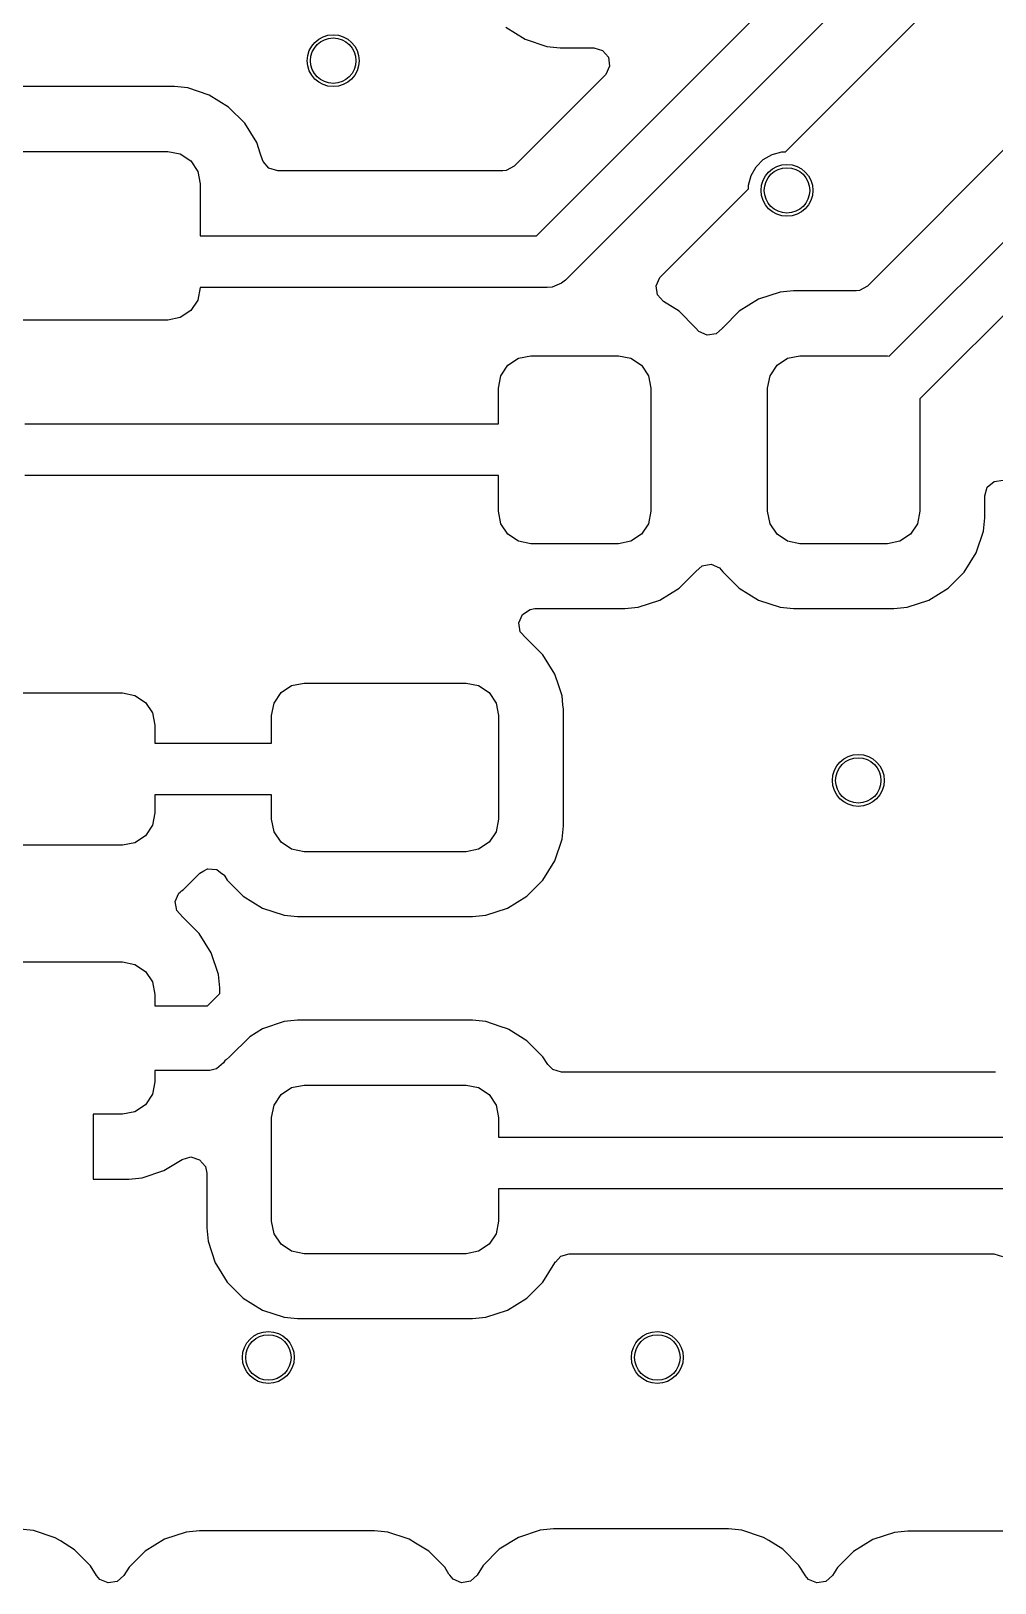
# Model space of a CAD drawing. Header units: millimetres. Extents: x 113.4 to 170.4, y -113 to -74.5.
# Drawn here: x 152.17 to 159.6, y -96.74 to -84.77 of the extents above; entities that cross this region are included whole.
import ezdxf

# ---------------------------------------------------------------- set-up
doc = ezdxf.new("R2010")
doc.units = ezdxf.units.MM
doc.layers.add('F.Cu', color=13, linetype='CONTINUOUS', true_color=0xc83434)

msp = doc.modelspace()

# ---------------------------------------------------------------- linework, layer by layer
at = {"layer": 'F.Cu', "linetype": 'CONTINUOUS'}
for p, q in [((156.067158, -86.35), (159.2, -83.217158)), ((159.541421, -83.441421), (156.291421, -86.691421)), ((157.988089, -85.702567), (159.944114, -83.746543)), ((155.831344, -84.742712), (155.980666, -84.834814)), ((155.980666, -84.834814), (156.147203, -84.889999)), ((156.147203, -84.889999), (156.249991, -84.9005)), ((156.249991, -84.9005), (156.509481, -84.900499)), ((156.509481, -84.900499), (156.576519, -84.920183)), ((156.576519, -84.920183), (156.622274, -84.972987)), ((156.632218, -85.042146), (156.603193, -85.105701)), ((156.622274, -84.972987), (156.632218, -85.042146)), ((153.27501, -85.1995), (151.924998, -85.1995)), ((153.377795, -85.21), (153.27501, -85.1995)), ((156.597161, -85.11218), (155.896162, -85.813181)), ((156.603193, -85.105701), (156.597161, -85.11218)), ((153.377797, -85.210001), (153.377795, -85.21)), ((153.544334, -85.265186), (153.377797, -85.210001)), ((153.693656, -85.357288), (153.544334, -85.265186)), ((153.817712, -85.481344), (153.693656, -85.357288)), ((153.909814, -85.630666), (153.817712, -85.481344)), ((159.796775, -85.562567), (158.621161, -86.738181)), ((153.939736, -85.720965), (153.909814, -85.630666)), ((151.975, -85.7), (153.225, -85.7)), ((153.225, -85.7), (153.320671, -85.71903)), ((153.320671, -85.71903), (153.401777, -85.773223)), ((153.401777, -85.773223), (153.45597, -85.854329)), ((153.954164, -85.764505), (153.939736, -85.720965)), ((153.959076, -85.777011), (153.954164, -85.764505)), ((154.004831, -85.829815), (153.959076, -85.777011)), ((157.761994, -85.817372), (157.817372, -85.761994)), ((157.817372, -85.761994), (157.885195, -85.722836)), ((157.885195, -85.722836), (157.960842, -85.702567)), ((157.960842, -85.702567), (157.988089, -85.702567)), ((153.45597, -85.854329), (153.475, -85.95)), ((154.07187, -85.8495), (154.004831, -85.829815)), ((155.808481, -85.8495), (154.07187, -85.8495)), ((155.834839, -85.846666), (155.808481, -85.8495)), ((155.896162, -85.813181), (155.834839, -85.846666)), ((157.702567, -85.960842), (157.722836, -85.885195)), ((157.722836, -85.885195), (157.761994, -85.817372)), ((158.789311, -87.277846), (160.208578, -85.858579)), ((153.475, -85.95), (153.475, -86.35)), ((157.02577, -86.664885), (157.702567, -85.988088)), ((157.702567, -85.988088), (157.702567, -85.960842)), ((153.475, -86.35), (156.067158, -86.35)), ((160.308687, -86.324155), (159.025, -87.607842)), ((153.475, -86.75), (153.45597, -86.845671)), ((156.15, -86.75), (153.475, -86.75)), ((156.189018, -86.746157), (156.15, -86.75)), ((156.261114, -86.716294), (156.189018, -86.746157)), ((156.291421, -86.691421), (156.261114, -86.716294)), ((156.990419, -86.737182), (157.018263, -86.6731)), ((157.001642, -86.806145), (156.990419, -86.737182)), ((157.018263, -86.6731), (157.02577, -86.664885)), ((158.621161, -86.738181), (158.559838, -86.771666)), ((153.45597, -86.845671), (153.401777, -86.926777)), ((157.048365, -86.858092), (157.001642, -86.806145)), ((157.168656, -86.932288), (157.048365, -86.858092)), ((157.780663, -86.840187), (157.631342, -86.932289)), ((157.780668, -86.840185), (157.780663, -86.840187)), ((157.9472, -86.785001), (157.780668, -86.840185)), ((157.947203, -86.785), (157.9472, -86.785001)), ((158.04998, -86.774501), (157.947203, -86.785)), ((158.049998, -86.7745), (158.04998, -86.774501)), ((158.53348, -86.7745), (158.049998, -86.7745)), ((158.559838, -86.771666), (158.53348, -86.7745)), ((153.225, -87), (151.975, -87)), ((153.320671, -86.98097), (153.225, -87)), ((153.401777, -86.926777), (153.320671, -86.98097)), ((157.168657, -86.932289), (157.168656, -86.932288)), ((157.292714, -87.056346), (157.168657, -86.932289)), ((157.631342, -86.932289), (157.507285, -87.056346)), ((157.294463, -87.059182), (157.292714, -87.056346)), ((157.320544, -87.089282), (157.294463, -87.059182)), ((157.384626, -87.117126), (157.320544, -87.089282)), ((157.453589, -87.105905), (157.384626, -87.117126)), ((157.502585, -87.061836), (157.453589, -87.105905)), ((157.502807, -87.062011), (157.502585, -87.061836)), ((157.503829, -87.060717), (157.502807, -87.062011)), ((157.505537, -87.059182), (157.503829, -87.060717)), ((157.507285, -87.056346), (157.505537, -87.059182)), ((155.79403, -87.429329), (155.848223, -87.348223)), ((155.848223, -87.348223), (155.929329, -87.29403)), ((155.929329, -87.29403), (156.025, -87.275)), ((156.025, -87.275), (156.7, -87.275)), ((156.7, -87.275), (156.795671, -87.29403)), ((156.795671, -87.29403), (156.876777, -87.348223)), ((156.876777, -87.348223), (156.93097, -87.429329)), ((157.86903, -87.429329), (157.923223, -87.348223)), ((157.923223, -87.348223), (158.004329, -87.29403)), ((158.004329, -87.29403), (158.1, -87.275)), ((158.1, -87.275), (158.775, -87.275)), ((158.775, -87.275), (158.789311, -87.277846)), ((155.775, -87.525), (155.79403, -87.429329)), ((156.93097, -87.429329), (156.95, -87.525)), ((157.85, -87.525), (157.86903, -87.429329)), ((155.775, -87.8), (155.775, -87.525)), ((156.95, -87.525), (156.95, -88.475)), ((157.85, -88.475), (157.85, -87.525)), ((159.025, -87.607842), (159.025, -88.475)), ((152.120634, -87.8), (155.775, -87.8)), ((155.775, -88.2), (152.120634, -88.2)), ((155.775, -88.475), (155.775, -88.2)), ((159.525499, -88.356625), (159.545183, -88.289588)), ((159.545183, -88.289588), (159.597987, -88.243833)), ((159.597987, -88.243833), (159.667145, -88.233889)), ((159.5255, -88.525009), (159.525499, -88.356625)), ((155.79403, -88.570671), (155.775, -88.475)), ((156.95, -88.475), (156.93097, -88.570671)), ((157.86903, -88.570671), (157.85, -88.475)), ((159.025, -88.475), (159.00597, -88.570671)), ((159.514999, -88.627797), (159.5255, -88.525009)), ((155.848223, -88.651777), (155.79403, -88.570671)), ((155.929329, -88.70597), (155.848223, -88.651777)), ((156.876777, -88.651777), (156.795671, -88.70597)), ((156.93097, -88.570671), (156.876777, -88.651777)), ((157.923223, -88.651777), (157.86903, -88.570671)), ((158.004329, -88.70597), (157.923223, -88.651777)), ((158.951777, -88.651777), (158.870671, -88.70597)), ((159.00597, -88.570671), (158.951777, -88.651777)), ((159.459814, -88.794334), (159.514999, -88.627797)), ((156.025, -88.725), (155.929329, -88.70597)), ((156.7, -88.725), (156.025, -88.725)), ((156.795671, -88.70597), (156.7, -88.725)), ((158.1, -88.725), (158.004329, -88.70597)), ((158.775, -88.725), (158.1, -88.725)), ((158.870671, -88.70597), (158.775, -88.725)), ((159.367712, -88.943656), (159.459814, -88.794334)), ((157.297414, -88.938163), (157.346406, -88.894096)), ((157.346406, -88.894096), (157.415368, -88.882872)), ((157.415368, -88.882872), (157.479451, -88.910713)), ((157.479451, -88.910713), (157.505537, -88.940817)), ((157.168656, -89.067712), (157.292712, -88.943656)), ((157.292712, -88.943656), (157.294461, -88.940819)), ((157.294461, -88.940819), (157.296169, -88.939283)), ((157.296169, -88.939283), (157.297193, -88.937989)), ((157.297193, -88.937989), (157.297414, -88.938163)), ((157.505537, -88.940817), (157.507288, -88.943656)), ((157.507288, -88.943656), (157.631344, -89.067712)), ((159.243656, -89.067712), (159.367712, -88.943656)), ((157.019334, -89.159814), (157.168656, -89.067712)), ((157.631344, -89.067712), (157.780666, -89.159814)), ((159.094334, -89.159814), (159.243656, -89.067712)), ((155.932062, -89.334124), (155.959907, -89.270042)), ((155.959907, -89.270042), (156.017977, -89.231188)), ((156.017977, -89.231188), (156.055099, -89.225499)), ((156.055099, -89.225499), (156.750008, -89.225499)), ((156.750008, -89.225499), (156.750016, -89.225498)), ((156.750016, -89.225498), (156.750019, -89.225498)), ((156.750019, -89.225498), (156.82707, -89.217627)), ((156.82707, -89.217627), (156.852797, -89.214999)), ((156.852797, -89.214999), (157.019334, -89.159814)), ((157.780666, -89.159814), (157.947203, -89.214999)), ((157.947203, -89.214999), (158.049991, -89.2255)), ((158.049991, -89.2255), (158.825008, -89.225499)), ((158.825008, -89.225499), (158.825016, -89.225498)), ((158.825016, -89.225498), (158.825019, -89.225498)), ((158.825019, -89.225498), (158.90207, -89.217627)), ((158.90207, -89.217627), (158.927797, -89.214999)), ((158.927797, -89.214999), (159.094334, -89.159814)), ((155.943282, -89.403087), (155.932062, -89.334124)), ((155.987994, -89.4528), (155.943282, -89.403087)), ((155.987989, -89.452807), (155.987994, -89.4528)), ((155.988027, -89.452837), (155.987989, -89.452807)), ((155.990005, -89.455036), (155.988027, -89.452837)), ((155.993656, -89.457288), (155.990005, -89.455036)), ((156.117712, -89.581344), (155.993656, -89.457288)), ((156.209814, -89.730666), (156.117712, -89.581344)), ((156.239346, -89.819788), (156.209814, -89.730666)), ((151.925, -89.875), (152.875, -89.875)), ((152.875, -89.875), (152.970671, -89.89403)), ((154.04403, -89.954329), (154.098223, -89.873223)), ((154.098223, -89.873223), (154.179329, -89.81903)), ((154.179329, -89.81903), (154.275, -89.8)), ((154.275, -89.8), (155.525, -89.8)), ((155.525, -89.8), (155.620671, -89.81903)), ((155.620671, -89.81903), (155.701777, -89.873223)), ((155.701777, -89.873223), (155.75597, -89.954329)), ((156.264998, -89.8972), (156.239346, -89.819788)), ((152.970671, -89.89403), (153.051777, -89.948223)), ((153.051777, -89.948223), (153.10597, -90.029329)), ((154.025, -90.05), (154.04403, -89.954329)), ((155.75597, -89.954329), (155.775, -90.05)), ((156.264999, -89.897203), (156.264998, -89.8972)), ((156.272277, -89.968455), (156.264999, -89.897203)), ((156.275499, -89.999992), (156.272277, -89.968455)), ((153.10597, -90.029329), (153.125, -90.125)), ((154.025, -90.2625), (154.025, -90.05)), ((155.775, -90.05), (155.775, -90.85)), ((156.2755, -90.900009), (156.275499, -89.999992)), ((153.125, -90.125), (153.125, -90.2625)), ((153.125, -90.2625), (154.025, -90.2625)), ((154.025, -90.6625), (153.125, -90.6625)), ((153.125, -90.6625), (153.125, -90.8)), ((154.025, -90.85), (154.025, -90.6625)), ((153.125, -90.8), (153.10597, -90.895671)), ((153.10597, -90.895671), (153.051777, -90.976777)), ((154.04403, -90.945671), (154.025, -90.85)), ((154.098223, -91.026777), (154.04403, -90.945671)), ((155.75597, -90.945671), (155.701777, -91.026777)), ((155.775, -90.85), (155.75597, -90.945671)), ((156.264999, -91.002797), (156.2755, -90.900009)), ((152.875, -91.05), (151.925, -91.05)), ((152.970671, -91.03097), (152.875, -91.05)), ((153.051777, -90.976777), (152.970671, -91.03097)), ((154.179329, -91.08097), (154.098223, -91.026777)), ((155.701777, -91.026777), (155.620671, -91.08097)), ((156.209814, -91.169334), (156.264999, -91.002797)), ((154.275, -91.1), (154.179329, -91.08097)), ((155.525, -91.1), (154.275, -91.1)), ((155.620671, -91.08097), (155.525, -91.1)), ((156.117712, -91.318656), (156.209814, -91.169334)), ((153.343656, -91.392712), (153.467712, -91.268656)), ((153.467712, -91.268656), (153.467929, -91.268303)), ((153.467929, -91.268303), (153.472235, -91.264167)), ((153.472235, -91.264167), (153.502162, -91.248594)), ((153.502162, -91.248594), (153.531784, -91.23242)), ((153.531784, -91.23242), (153.53307, -91.232512)), ((153.53307, -91.232512), (153.534216, -91.231916)), ((153.534216, -91.231916), (153.567832, -91.234997)), ((153.567832, -91.234997), (153.601476, -91.237404)), ((153.601476, -91.237404), (153.602508, -91.238177)), ((153.602508, -91.238177), (153.603794, -91.238295)), ((153.603794, -91.238295), (153.630392, -91.25905)), ((153.630392, -91.25905), (153.65741, -91.279275)), ((153.65741, -91.279275), (153.658654, -91.281103)), ((153.658654, -91.281103), (153.658878, -91.281278)), ((153.658878, -91.281278), (153.658988, -91.281594)), ((153.658988, -91.281594), (153.663674, -91.288478)), ((153.663674, -91.288478), (153.682288, -91.318656)), ((153.282397, -91.484917), (153.310243, -91.420836)), ((153.310243, -91.420836), (153.319532, -91.410874)), ((153.319532, -91.410874), (153.329075, -91.401705)), ((153.329075, -91.401705), (153.343656, -91.392712)), ((153.682288, -91.318656), (153.806344, -91.442712)), ((155.993656, -91.442712), (156.117712, -91.318656)), ((153.293617, -91.55388), (153.282397, -91.484917)), ((153.806344, -91.442712), (153.955666, -91.534814)), ((153.955666, -91.534814), (154.122203, -91.589999)), ((155.677797, -91.589999), (155.844334, -91.534814)), ((155.844334, -91.534814), (155.993656, -91.442712)), ((153.337817, -91.603024), (153.293617, -91.55388)), ((153.337677, -91.603202), (153.337817, -91.603024)), ((153.338713, -91.604021), (153.337677, -91.603202)), ((153.340339, -91.605829), (153.338713, -91.604021)), ((153.343341, -91.607681), (153.340339, -91.605829)), ((153.343344, -91.607683), (153.343341, -91.607681)), ((153.467315, -91.731654), (153.343344, -91.607683)), ((154.122203, -91.589999), (154.224991, -91.6005)), ((154.224991, -91.6005), (155.575008, -91.600499)), ((155.575008, -91.600499), (155.677797, -91.589999)), ((153.559356, -91.880875), (153.467315, -91.731654)), ((153.559358, -91.88088), (153.559356, -91.880875)), ((153.614505, -92.047302), (153.559358, -91.88088)), ((151.925, -91.95), (152.875, -91.95)), ((152.875, -91.95), (152.970671, -91.96903)), ((152.970671, -91.96903), (153.051777, -92.023223)), ((153.051777, -92.023223), (153.10597, -92.104329)), ((153.10597, -92.104329), (153.125, -92.2)), ((153.624998, -92.150013), (153.614505, -92.047302)), ((153.125, -92.2), (153.125, -92.2875)), ((153.529658, -92.2875), (153.624999, -92.192158)), ((153.624999, -92.150028), (153.624998, -92.150013)), ((153.624999, -92.192158), (153.624999, -92.150028)), ((153.125, -92.2875), (153.529658, -92.2875)), ((153.955663, -92.465187), (153.856476, -92.526365)), ((153.955668, -92.465185), (153.955663, -92.465187)), ((154.1222, -92.410001), (153.955668, -92.465185)), ((154.122203, -92.41), (154.1222, -92.410001)), ((154.224981, -92.399501), (154.122203, -92.41)), ((154.224998, -92.3995), (154.224981, -92.399501)), ((155.57501, -92.3995), (154.224998, -92.3995)), ((155.677795, -92.41), (155.57501, -92.3995)), ((155.677797, -92.410001), (155.677795, -92.41)), ((155.788073, -92.446543), (155.677797, -92.410001)), ((155.844331, -92.465185), (155.788073, -92.446543)), ((155.844336, -92.465187), (155.844331, -92.465185)), ((155.853754, -92.470996), (155.844336, -92.465187)), ((155.993656, -92.557288), (155.853754, -92.470996)), ((153.856476, -92.526365), (153.703921, -92.678921)), ((156.117712, -92.681344), (155.993656, -92.557288)), ((153.653143, -92.728596), (153.601195, -92.775321)), ((153.666665, -92.706672), (153.653143, -92.728596)), ((153.673614, -92.703794), (153.666665, -92.706672)), ((153.703921, -92.678921), (153.673614, -92.703794)), ((156.154259, -92.740597), (156.117712, -92.681344)), ((156.192759, -92.779815), (156.154259, -92.740597)), ((153.547604, -92.7875), (153.125, -92.7875)), ((153.125, -92.7875), (153.125, -92.875)), ((153.601195, -92.775321), (153.547604, -92.7875)), ((156.259798, -92.7995), (156.192759, -92.779815)), ((159.594847, -92.7995), (156.259798, -92.7995)), ((159.608265, -92.798772), (159.594847, -92.7995)), ((153.10597, -92.970671), (153.051777, -93.051777)), ((153.125, -92.875), (153.10597, -92.970671)), ((154.04403, -93.054329), (154.098223, -92.973223)), ((154.098223, -92.973223), (154.179329, -92.91903)), ((154.179329, -92.91903), (154.275, -92.9)), ((154.275, -92.9), (155.525, -92.9)), ((155.525, -92.9), (155.620671, -92.91903)), ((155.620671, -92.91903), (155.701777, -92.973223)), ((155.701777, -92.973223), (155.75597, -93.054329)), ((152.970671, -93.10597), (152.875, -93.125)), ((153.051777, -93.051777), (152.970671, -93.10597)), ((154.025, -93.15), (154.04403, -93.054329)), ((155.75597, -93.054329), (155.775, -93.15)), ((152.875, -93.125), (152.65, -93.125)), ((152.65, -93.125), (152.65, -93.624999)), ((154.025, -93.95), (154.025, -93.15)), ((155.775, -93.15), (155.775, -93.3)), ((155.775, -93.3), (160.2, -93.3)), ((153.335403, -93.472215), (153.402795, -93.453774)), ((153.402795, -93.453774), (153.469459, -93.474696)), ((153.027697, -93.614505), (153.194119, -93.559358)), ((153.194119, -93.559358), (153.19413, -93.559353)), ((153.19413, -93.559353), (153.335403, -93.472215)), ((153.469459, -93.474696), (153.514229, -93.528338)), ((153.514229, -93.528338), (153.5245, -93.577753)), ((153.5245, -93.577753), (153.5245, -94.000001)), ((152.65, -93.624999), (152.924972, -93.624999)), ((152.924972, -93.624999), (152.924986, -93.624998)), ((152.924986, -93.624998), (153.027697, -93.614505)), ((160.2, -93.7), (155.775, -93.7)), ((155.775, -93.7), (155.775, -93.95)), ((153.5245, -94.000001), (153.524501, -94.000019)), ((153.524501, -94.000019), (153.535, -94.102796)), ((154.04403, -94.045671), (154.025, -93.95)), ((154.098223, -94.126777), (154.04403, -94.045671)), ((155.75597, -94.045671), (155.701777, -94.126777)), ((155.775, -93.95), (155.75597, -94.045671)), ((153.535, -94.102796), (153.535001, -94.102799)), ((153.535001, -94.102799), (153.590185, -94.269331)), ((154.179329, -94.18097), (154.098223, -94.126777)), ((154.275, -94.2), (154.179329, -94.18097)), ((155.620671, -94.18097), (155.525, -94.2)), ((155.701777, -94.126777), (155.620671, -94.18097)), ((153.590185, -94.269331), (153.590187, -94.269336)), ((153.590187, -94.269336), (153.600155, -94.285496)), ((153.600155, -94.285496), (153.682288, -94.418656)), ((155.525, -94.2), (154.275, -94.2)), ((156.117712, -94.418656), (156.209814, -94.269334)), ((156.209814, -94.269334), (156.209815, -94.269331)), ((156.209815, -94.269331), (156.213605, -94.263187)), ((156.213605, -94.263187), (156.215399, -94.264293)), ((156.215399, -94.264293), (156.254687, -94.219663)), ((156.254687, -94.219663), (156.320908, -94.2005)), ((156.320908, -94.2005), (159.594846, -94.2005)), ((159.594846, -94.2005), (159.661885, -94.220185)), ((153.682288, -94.418656), (153.806344, -94.542712)), ((155.993656, -94.542712), (156.117712, -94.418656)), ((153.806344, -94.542712), (153.955666, -94.634814)), ((155.844334, -94.634814), (155.993656, -94.542712)), ((153.955666, -94.634814), (154.122203, -94.689999)), ((155.677797, -94.689999), (155.844334, -94.634814)), ((154.122203, -94.689999), (154.224991, -94.7005)), ((154.224991, -94.7005), (155.575008, -94.700499)), ((155.575008, -94.700499), (155.677797, -94.689999)), ((152.189006, -96.335), (152.086221, -96.3245)), ((152.189008, -96.335001), (152.189006, -96.335)), ((152.347165, -96.387409), (152.189008, -96.335001)), ((153.467823, -96.335612), (153.365045, -96.346111)), ((153.46784, -96.335611), (153.467823, -96.335612)), ((154.817852, -96.335611), (153.46784, -96.335611)), ((154.920637, -96.346111), (154.817852, -96.335611)), ((156.096674, -96.332223), (155.930142, -96.387407)), ((156.096677, -96.332222), (156.096674, -96.332223)), ((156.199455, -96.321723), (156.096677, -96.332222)), ((156.199472, -96.321722), (156.199455, -96.321723)), ((157.549484, -96.321722), (156.199472, -96.321722)), ((157.652269, -96.332222), (157.549484, -96.321722)), ((157.652271, -96.332223), (157.652269, -96.332222)), ((157.810428, -96.384631), (157.652271, -96.332223)), ((152.355542, -96.390185), (152.347165, -96.387409)), ((152.355547, -96.390187), (152.355542, -96.390185)), ((152.396075, -96.415185), (152.355547, -96.390187)), ((152.504867, -96.482288), (152.396075, -96.415185)), ((153.198505, -96.401298), (153.049184, -96.4934)), ((153.19851, -96.401296), (153.198505, -96.401298)), ((153.365042, -96.346112), (153.19851, -96.401296)), ((153.365045, -96.346111), (153.365042, -96.346112)), ((154.920639, -96.346112), (154.920637, -96.346111)), ((155.078796, -96.39852), (154.920639, -96.346112)), ((155.087173, -96.401296), (155.078796, -96.39852)), ((155.087178, -96.401298), (155.087173, -96.401296)), ((155.134846, -96.4307), (155.087178, -96.401298)), ((155.236498, -96.493399), (155.134846, -96.4307)), ((155.930137, -96.387409), (155.780816, -96.479511)), ((155.930142, -96.387407), (155.930137, -96.387409)), ((157.818805, -96.387407), (157.810428, -96.384631)), ((157.81881, -96.387409), (157.818805, -96.387407)), ((157.859338, -96.412407), (157.81881, -96.387409)), ((157.96813, -96.47951), (157.859338, -96.412407)), ((158.661768, -96.404076), (158.512447, -96.496178)), ((158.661773, -96.404074), (158.661768, -96.404076)), ((158.828305, -96.34889), (158.661773, -96.404074)), ((158.828308, -96.348889), (158.828305, -96.34889)), ((158.931086, -96.33839), (158.828308, -96.348889)), ((158.931103, -96.338389), (158.931086, -96.33839)), ((160.281115, -96.338389), (158.931103, -96.338389)), ((152.628923, -96.606344), (152.504867, -96.482288)), ((153.049184, -96.4934), (152.92513, -96.617454)), ((155.360554, -96.617455), (155.236498, -96.493399)), ((155.780816, -96.479511), (155.656762, -96.603565)), ((158.092186, -96.603566), (157.96813, -96.47951)), ((158.512447, -96.496178), (158.388392, -96.620233)), ((152.674914, -96.680908), (152.628923, -96.606344)), ((152.700999, -96.711011), (152.674914, -96.680908)), ((152.885991, -96.680908), (152.834043, -96.727633)), ((152.925127, -96.617458), (152.885991, -96.680908)), ((152.92513, -96.617454), (152.925127, -96.617458)), ((155.392838, -96.669797), (155.360554, -96.617455)), ((155.398835, -96.679519), (155.392838, -96.669797)), ((155.42492, -96.709623), (155.398835, -96.679519)), ((155.609912, -96.67952), (155.557964, -96.726245)), ((155.656759, -96.603569), (155.609912, -96.67952)), ((155.656762, -96.603565), (155.656759, -96.603569)), ((158.139034, -96.67952), (158.092186, -96.603566)), ((158.13989, -96.680907), (158.139034, -96.67952)), ((158.165974, -96.71101), (158.13989, -96.680907)), ((158.350967, -96.680909), (158.299019, -96.727633)), ((158.388392, -96.620233), (158.350967, -96.680909)), ((152.765081, -96.738854), (152.700999, -96.711011)), ((152.834043, -96.727633), (152.765081, -96.738854)), ((155.489001, -96.737466), (155.42492, -96.709623)), ((155.557964, -96.726245), (155.489001, -96.737466)), ((158.230056, -96.738854), (158.165974, -96.71101)), ((158.299019, -96.727633), (158.230056, -96.738854))]:
    msp.add_line(p, q, dxfattribs=at)
at = {"layer": 'F.Cu'}
for centre, radius in [((154.5, -85), 0.2), ((154.5, -85), 0.175), ((158, -86), 0.2), ((158, -86), 0.175), ((158.55, -90.55), 0.2), ((158.55, -90.55), 0.175), ((154, -95), 0.2), ((154, -95), 0.175), ((157, -95), 0.2), ((157, -95), 0.175)]:
    msp.add_circle(centre, radius, dxfattribs=at)

doc.saveas('drawing.dxf')
